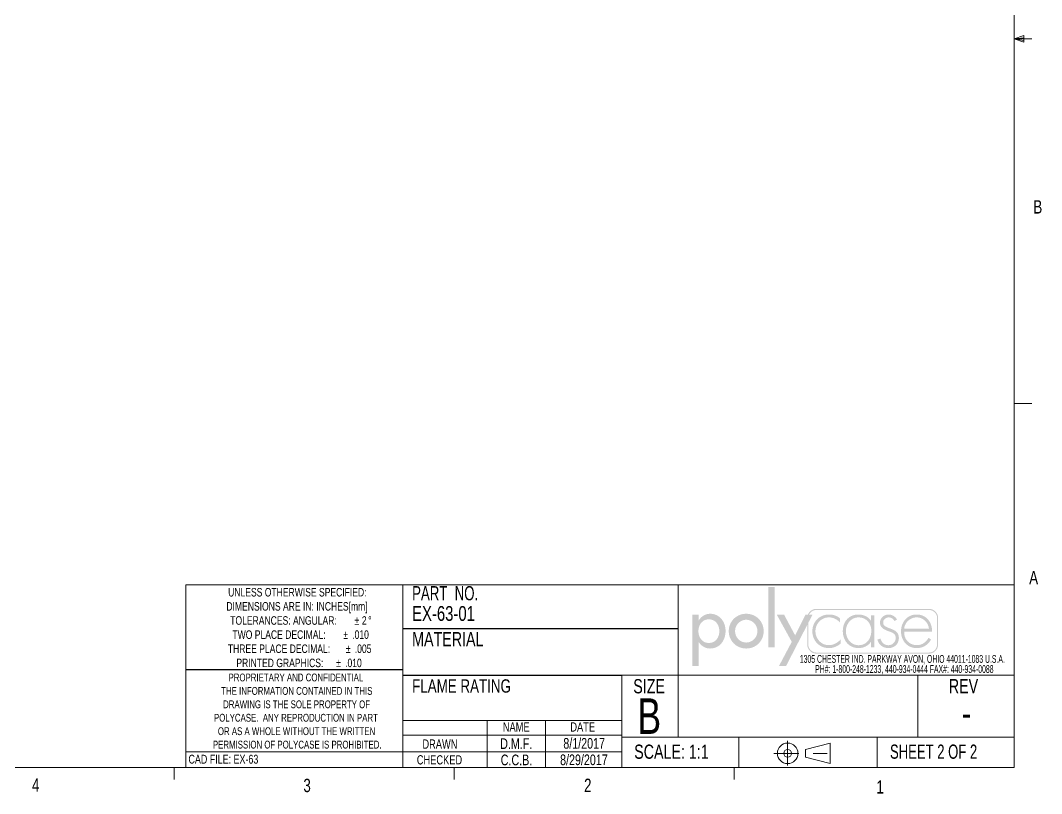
# Paper-space layout 'Sheet2' of a CAD drawing. Header units: inches. Extents: x 0.4 to 16.6, y 0.2 to 10.8.
# Drawn here: x 9.39 to 16.57, y 0.21 to 5.64 of the extents above; entities that cross this region are included whole.
import ezdxf

# ---------------------------------------------------------------- set-up
doc = ezdxf.new("R2010")
doc.units = ezdxf.units.IN
doc.header["$MEASUREMENT"] = 0
doc.linetypes.add('CENTERX2', pattern=[0.8, 0.5, -0.1, 0.1, -0.1])
doc.layers.add('FORMAT', color=7, linetype='Continuous')
doc.layers.add('SLD-0', color=7, linetype='Continuous')
doc.styles.add('SLDTEXTSTYLE0', font='TXT', dxfattribs={"width": 0.525406})
doc.styles.add('SLDTEXTSTYLE1', font='TXT', dxfattribs={"width": 0.75})
doc.styles.add('SLDTEXTSTYLE2', font='TXT', dxfattribs={"width": 0.6875})
doc.styles.add('SLDTEXTSTYLE3', font='TXT', dxfattribs={"width": 0.694444})

# ---------------------------------------------------------------- blocks, each defined once
blk = doc.blocks.new('SW_NOTE_1')
at = {"color": 0, "linetype": 'Continuous', "lineweight": 0, "char_height": 0.055, "attachment_point": 2, "style": 'SLDTEXTSTYLE0'}
for s, insert in [('1305 CHESTER IND. PARKWAY AVON, OHIO 44011-1083 U.S.A.', (0.7423, 0.0709)), ('PH#: 1-800-248-1233, 440-934-0444 FAX#: 440-934-0088', (0.7564, -0.0002))]:
    blk.add_mtext(s, dxfattribs=dict(at, insert=insert))
blk = doc.blocks.new('Block2')
at = {"linetype": 'Continuous'}
blk.add_hatch(color=7, dxfattribs=at).paths.add_polyline_path([(1.559, 0.355), (1.559, 1.505), (1.44, 1.505), (1.44, 0.355)], flags=0)
h = blk.add_hatch(color=7, dxfattribs=at)
edge = h.paths.add_edge_path(flags=0)
edge.add_spline(control_points=[(0.122, 0.452), (0.17, 0.382), (0.245, 0.334), (0.333, 0.334)], knot_values=[4, 4, 4, 4, 5, 5, 5, 5], weights=[1, 1, 1, 1], degree=3, periodic=0)
edge.add_spline(control_points=[(0.333, 0.334), (0.523, 0.334), (0.629, 0.492), (0.629, 0.669)], knot_values=[3, 3, 3, 3, 4, 4, 4, 4], weights=[1, 1, 1, 1], degree=3, periodic=0)
edge.add_spline(control_points=[(0.629, 0.669), (0.629, 0.839), (0.517, 0.994), (0.338, 0.994)], knot_values=[2, 2, 2, 2, 3, 3, 3, 3], weights=[1, 1, 1, 1], degree=3, periodic=0)
edge.add_spline(control_points=[(0.338, 0.994), (0.245, 0.994), (0.171, 0.946), (0.122, 0.872)], knot_values=[1, 1, 1, 1, 2, 2, 2, 2], weights=[1, 1, 1, 1], degree=3, periodic=0)
edge.add_line((0.122, 0.872), (0.119, 0.872))
edge.add_line((0.119, 0.872), (0.119, 0.975))
edge.add_line((0.119, 0.975), (0, 0.975))
edge.add_line((0, 0.975), (0, 0))
edge.add_line((0, 0), (0.119, 0))
edge.add_line((0.119, 0), (0.119, 0.452))
edge.add_line((0.119, 0.452), (0.122, 0.452))
edge = h.paths.add_edge_path(flags=0)
edge.add_spline(control_points=[(0.113, 0.665), (0.113, 0.78), (0.185, 0.888), (0.309, 0.888), (0.437, 0.888), (0.51, 0.786), (0.51, 0.665)], knot_values=[0, 0, 0, 0, 1, 1, 1, 2, 2, 2, 2], weights=[1, 1, 1, 1, 1, 1, 1], degree=3, periodic=0)
edge.add_spline(control_points=[(0.51, 0.665), (0.51, 0.543), (0.439, 0.44), (0.309, 0.44), (0.183, 0.44), (0.113, 0.549), (0.113, 0.665)], knot_values=[2, 2, 2, 2, 3, 3, 3, 4, 4, 4, 4], weights=[1, 1, 1, 1, 1, 1, 1], degree=3, periodic=0)
h = blk.add_hatch(color=7, dxfattribs=at)
edge = h.paths.add_edge_path(flags=0)
edge.add_spline(control_points=[(0.69, 0.664), (0.69, 0.477), (0.836, 0.334), (1.022, 0.334), (1.207, 0.334), (1.353, 0.477), (1.353, 0.664)], knot_values=[0, 0, 0, 0, 1, 1, 1, 2, 2, 2, 2], weights=[1, 1, 1, 1, 1, 1, 1], degree=3, periodic=0)
edge.add_spline(control_points=[(1.353, 0.664), (1.353, 0.851), (1.207, 0.994), (1.022, 0.994), (0.836, 0.994), (0.69, 0.851), (0.69, 0.664)], knot_values=[2, 2, 2, 2, 3, 3, 3, 4, 4, 4, 4], weights=[1, 1, 1, 1, 1, 1, 1], degree=3, periodic=0)
edge = h.paths.add_edge_path(flags=0)
edge.add_spline(control_points=[(1.234, 0.664), (1.234, 0.547), (1.139, 0.448), (1.022, 0.448), (0.904, 0.448), (0.81, 0.547), (0.81, 0.664)], knot_values=[0, 0, 0, 0, 1, 1, 1, 2, 2, 2, 2], weights=[1, 1, 1, 1, 1, 1, 1], degree=3, periodic=0)
edge.add_spline(control_points=[(0.81, 0.664), (0.81, 0.782), (0.904, 0.88), (1.022, 0.88), (1.139, 0.88), (1.234, 0.782), (1.234, 0.664)], knot_values=[2, 2, 2, 2, 3, 3, 3, 4, 4, 4, 4], weights=[1, 1, 1, 1, 1, 1, 1], degree=3, periodic=0)
h = blk.add_hatch(color=7, dxfattribs=at)
edge = h.paths.add_edge_path(flags=0)
edge.add_spline(control_points=[(4.669, 0.413), (4.669, 0.316), (4.59, 0.237), (4.493, 0.237)], knot_values=[7, 7, 7, 7, 8, 8, 8, 8], weights=[1, 1, 1, 1], degree=3, periodic=0)
edge.add_line((4.493, 0.237), (2.356, 0.237))
edge.add_spline(control_points=[(2.356, 0.237), (2.259, 0.237), (2.18, 0.316), (2.18, 0.413)], knot_values=[1, 1, 1, 1, 2, 2, 2, 2], weights=[1, 1, 1, 1], degree=3, periodic=0)
edge.add_line((2.18, 0.413), (2.18, 0.781))
edge.add_line((2.18, 0.781), (1.778, 0))
edge.add_line((1.778, 0), (1.643, 0))
edge.add_line((1.643, 0), (1.887, 0.461))
edge.add_line((1.887, 0.461), (1.603, 0.975))
edge.add_line((1.603, 0.975), (1.742, 0.975))
edge.add_line((1.742, 0.975), (1.952, 0.582))
edge.add_line((1.952, 0.582), (2.146, 0.975))
edge.add_line((2.146, 0.975), (2.192, 0.975))
edge.add_spline(control_points=[(2.192, 0.975), (2.218, 1.041), (2.282, 1.087), (2.356, 1.087)], knot_values=[3.233464, 3.233464, 3.233464, 3.233464, 4, 4, 4, 4], weights=[1, 1, 1, 1], degree=3, periodic=0)
edge.add_line((2.356, 1.087), (4.493, 1.087))
edge.add_spline(control_points=[(4.493, 1.087), (4.59, 1.087), (4.669, 1.008), (4.669, 0.911)], knot_values=[5, 5, 5, 5, 6, 6, 6, 6], weights=[1, 1, 1, 1], degree=3, periodic=0)
edge.add_line((4.669, 0.911), (4.669, 0.413))
edge = h.paths.add_edge_path(flags=0)
edge.add_line((2.215, 0.975), (2.28, 0.975))
edge.add_line((2.28, 0.975), (2.201, 0.821))
edge.add_line((2.201, 0.821), (2.201, 0.413))
edge.add_spline(control_points=[(2.201, 0.413), (2.201, 0.327), (2.271, 0.258), (2.356, 0.258)], knot_values=[2, 2, 2, 2, 3, 3, 3, 3], weights=[1, 1, 1, 1], degree=3, periodic=0)
edge.add_line((2.356, 0.258), (4.493, 0.258))
edge.add_spline(control_points=[(4.493, 0.258), (4.579, 0.258), (4.649, 0.327), (4.649, 0.413)], knot_values=[4, 4, 4, 4, 5, 5, 5, 5], weights=[1, 1, 1, 1], degree=3, periodic=0)
edge.add_line((4.649, 0.413), (4.649, 0.911))
edge.add_spline(control_points=[(4.649, 0.911), (4.649, 0.997), (4.579, 1.066), (4.493, 1.066)], knot_values=[6, 6, 6, 6, 7, 7, 7, 7], weights=[1, 1, 1, 1], degree=3, periodic=0)
edge.add_line((4.493, 1.066), (2.356, 1.066))
edge.add_spline(control_points=[(2.356, 1.066), (2.293, 1.066), (2.239, 1.029), (2.215, 0.975)], knot_values=[0, 0, 0, 0, 0.732403, 0.732403, 0.732403, 0.732403], weights=[1, 1, 1, 1], degree=3, periodic=0)
h = blk.add_hatch(color=7, dxfattribs=at)
edge = h.paths.add_edge_path(flags=0)
edge.add_spline(control_points=[(2.806, 0.905), (2.745, 0.957), (2.672, 0.98), (2.593, 0.98)], knot_values=[8, 8, 8, 8, 9, 9, 9, 9], weights=[1, 1, 1, 1], degree=3, periodic=0)
edge.add_spline(control_points=[(2.593, 0.98), (2.413, 0.98), (2.278, 0.84), (2.278, 0.662)], knot_values=[7, 7, 7, 7, 8, 8, 8, 8], weights=[1, 1, 1, 1], degree=3, periodic=0)
edge.add_spline(control_points=[(2.278, 0.662), (2.278, 0.484), (2.41, 0.342), (2.592, 0.342)], knot_values=[6, 6, 6, 6, 7, 7, 7, 7], weights=[1, 1, 1, 1], degree=3, periodic=0)
edge.add_spline(control_points=[(2.592, 0.342), (2.674, 0.342), (2.752, 0.372), (2.814, 0.427)], knot_values=[5, 5, 5, 5, 6, 6, 6, 6], weights=[1, 1, 1, 1], degree=3, periodic=0)
edge.add_line((2.814, 0.427), (2.814, 0.507))
edge.add_spline(control_points=[(2.814, 0.507), (2.759, 0.44), (2.676, 0.398), (2.589, 0.398)], knot_values=[3, 3, 3, 3, 4, 4, 4, 4], weights=[1, 1, 1, 1], degree=3, periodic=0)
edge.add_spline(control_points=[(2.589, 0.398), (2.445, 0.398), (2.337, 0.523), (2.337, 0.662)], knot_values=[2, 2, 2, 2, 3, 3, 3, 3], weights=[1, 1, 1, 1], degree=3, periodic=0)
edge.add_spline(control_points=[(2.337, 0.662), (2.337, 0.802), (2.446, 0.925), (2.59, 0.925)], knot_values=[1, 1, 1, 1, 2, 2, 2, 2], weights=[1, 1, 1, 1], degree=3, periodic=0)
edge.add_spline(control_points=[(2.59, 0.925), (2.678, 0.925), (2.748, 0.889), (2.806, 0.825)], knot_values=[0, 0, 0, 0, 1, 1, 1, 1], weights=[1, 1, 1, 1], degree=3, periodic=0)
edge.add_line((2.806, 0.825), (2.806, 0.905))
h = blk.add_hatch(color=7, dxfattribs=at)
edge = h.paths.add_edge_path(flags=0)
edge.add_spline(control_points=[(3.392, 0.861), (3.34, 0.938), (3.25, 0.98), (3.156, 0.98)], knot_values=[6, 6, 6, 6, 7, 7, 7, 7], weights=[1, 1, 1, 1], degree=3, periodic=0)
edge.add_spline(control_points=[(3.156, 0.98), (2.972, 0.98), (2.857, 0.844), (2.857, 0.665)], knot_values=[5, 5, 5, 5, 6, 6, 6, 6], weights=[1, 1, 1, 1], degree=3, periodic=0)
edge.add_spline(control_points=[(2.857, 0.665), (2.857, 0.486), (2.973, 0.342), (3.159, 0.342)], knot_values=[4, 4, 4, 4, 5, 5, 5, 5], weights=[1, 1, 1, 1], degree=3, periodic=0)
edge.add_spline(control_points=[(3.159, 0.342), (3.249, 0.342), (3.347, 0.387), (3.392, 0.465)], knot_values=[3, 3, 3, 3, 4, 4, 4, 4], weights=[1, 1, 1, 1], degree=3, periodic=0)
edge.add_line((3.392, 0.465), (3.395, 0.465))
edge.add_line((3.395, 0.465), (3.395, 0.355))
edge.add_line((3.395, 0.355), (3.454, 0.355))
edge.add_line((3.454, 0.355), (3.454, 0.967))
edge.add_line((3.454, 0.967), (3.395, 0.967))
edge.add_line((3.395, 0.967), (3.395, 0.861))
edge.add_line((3.395, 0.861), (3.392, 0.861))
edge = h.paths.add_edge_path(flags=0)
edge.add_spline(control_points=[(3.398, 0.672), (3.398, 0.525), (3.314, 0.397), (3.157, 0.397), (3.009, 0.397), (2.916, 0.525), (2.916, 0.665)], knot_values=[0, 0, 0, 0, 1, 1, 1, 2, 2, 2, 2], weights=[1, 1, 1, 1, 1, 1, 1], degree=3, periodic=0)
edge.add_spline(control_points=[(2.916, 0.665), (2.916, 0.798), (3.013, 0.925), (3.153, 0.925), (3.302, 0.925), (3.398, 0.814), (3.398, 0.672)], knot_values=[2, 2, 2, 2, 3, 3, 3, 4, 4, 4, 4], weights=[1, 1, 1, 1, 1, 1, 1], degree=3, periodic=0)
h = blk.add_hatch(color=7, dxfattribs=at)
edge = h.paths.add_edge_path(flags=0)
edge.add_spline(control_points=[(3.731, 0.98), (3.793, 0.98), (3.861, 0.939), (3.887, 0.882)], knot_values=[11, 11, 11, 11, 12, 12, 12, 12], weights=[1, 1, 1, 1], degree=3, periodic=0)
edge.add_line((3.887, 0.882), (3.836, 0.856))
edge.add_spline(control_points=[(3.836, 0.856), (3.816, 0.898), (3.776, 0.925), (3.728, 0.925)], knot_values=[0, 0, 0, 0, 1, 1, 1, 1], weights=[1, 1, 1, 1], degree=3, periodic=0)
edge.add_spline(control_points=[(3.728, 0.925), (3.677, 0.925), (3.624, 0.882), (3.624, 0.829)], knot_values=[1, 1, 1, 1, 2, 2, 2, 2], weights=[1, 1, 1, 1], degree=3, periodic=0)
edge.add_spline(control_points=[(3.624, 0.829), (3.624, 0.682), (3.922, 0.754), (3.922, 0.533)], knot_values=[2, 2, 2, 2, 3, 3, 3, 3], weights=[1, 1, 1, 1], degree=3, periodic=0)
edge.add_spline(control_points=[(3.922, 0.533), (3.922, 0.42), (3.834, 0.342), (3.724, 0.342)], knot_values=[3, 3, 3, 3, 4, 4, 4, 4], weights=[1, 1, 1, 1], degree=3, periodic=0)
edge.add_spline(control_points=[(3.724, 0.342), (3.622, 0.342), (3.539, 0.404), (3.514, 0.503)], knot_values=[4, 4, 4, 4, 5, 5, 5, 5], weights=[1, 1, 1, 1], degree=3, periodic=0)
edge.add_line((3.514, 0.503), (3.572, 0.522))
edge.add_spline(control_points=[(3.572, 0.522), (3.595, 0.449), (3.644, 0.397), (3.724, 0.397)], knot_values=[6, 6, 6, 6, 7, 7, 7, 7], weights=[1, 1, 1, 1], degree=3, periodic=0)
edge.add_spline(control_points=[(3.724, 0.397), (3.801, 0.397), (3.862, 0.458), (3.862, 0.535)], knot_values=[7, 7, 7, 7, 8, 8, 8, 8], weights=[1, 1, 1, 1], degree=3, periodic=0)
edge.add_spline(control_points=[(3.862, 0.535), (3.862, 0.611), (3.804, 0.635), (3.743, 0.656)], knot_values=[8, 8, 8, 8, 9, 9, 9, 9], weights=[1, 1, 1, 1], degree=3, periodic=0)
edge.add_spline(control_points=[(3.743, 0.656), (3.659, 0.686), (3.564, 0.722), (3.564, 0.825)], knot_values=[9, 9, 9, 9, 10, 10, 10, 10], weights=[1, 1, 1, 1], degree=3, periodic=0)
edge.add_spline(control_points=[(3.564, 0.825), (3.564, 0.918), (3.642, 0.98), (3.731, 0.98)], knot_values=[10, 10, 10, 10, 11, 11, 11, 11], weights=[1, 1, 1, 1], degree=3, periodic=0)
h = blk.add_hatch(color=7, dxfattribs=at)
edge = h.paths.add_edge_path(flags=0)
edge.add_spline(control_points=[(4.554, 0.656), (4.555, 0.832), (4.445, 0.98), (4.26, 0.98)], knot_values=[6, 6, 6, 6, 7, 7, 7, 7], weights=[1, 1, 1, 1], degree=3, periodic=0)
edge.add_spline(control_points=[(4.26, 0.98), (4.081, 0.98), (3.963, 0.833), (3.963, 0.662)], knot_values=[5, 5, 5, 5, 6, 6, 6, 6], weights=[1, 1, 1, 1], degree=3, periodic=0)
edge.add_spline(control_points=[(3.963, 0.662), (3.963, 0.489), (4.078, 0.342), (4.26, 0.342)], knot_values=[4, 4, 4, 4, 5, 5, 5, 5], weights=[1, 1, 1, 1], degree=3, periodic=0)
edge.add_spline(control_points=[(4.26, 0.342), (4.38, 0.342), (4.478, 0.401), (4.534, 0.507)], knot_values=[3, 3, 3, 3, 4, 4, 4, 4], weights=[1, 1, 1, 1], degree=3, periodic=0)
edge.add_line((4.534, 0.507), (4.484, 0.537))
edge.add_spline(control_points=[(4.484, 0.537), (4.44, 0.454), (4.363, 0.398), (4.268, 0.398)], knot_values=[1, 1, 1, 1, 2, 2, 2, 2], weights=[1, 1, 1, 1], degree=3, periodic=0)
edge.add_spline(control_points=[(4.268, 0.398), (4.126, 0.398), (4.019, 0.501), (4.023, 0.656)], knot_values=[0, 0, 0, 0, 1, 1, 1, 1], weights=[1, 1, 1, 1], degree=3, periodic=0)
edge.add_line((4.023, 0.656), (4.554, 0.656))
edge = h.paths.add_edge_path(flags=0)
edge.add_spline(control_points=[(4.023, 0.712), (4.033, 0.827), (4.136, 0.925), (4.261, 0.925)], knot_values=[1, 1, 1, 1, 2, 2, 2, 2], weights=[1, 1, 1, 1], degree=3, periodic=0)
edge.add_spline(control_points=[(4.261, 0.925), (4.387, 0.925), (4.48, 0.824), (4.494, 0.712)], knot_values=[0, 0, 0, 0, 1, 1, 1, 1], weights=[1, 1, 1, 1], degree=3, periodic=0)
edge.add_line((4.494, 0.712), (4.023, 0.712))
blk = doc.blocks.new('POLYCASE LOGO_1')
at = {"color": 7, "linetype": 'Continuous', "xscale": 0.37, "yscale": 0.37, "zscale": 0.37}
blk.add_blockref('Block2', (0.1015, -0.5714), dxfattribs=at)
at = {"color": 7, "linetype": 'Continuous', "lineweight": 0}
blk.add_blockref('SW_NOTE_1', (0.8349, -0.5644), dxfattribs=at)
blk = doc.blocks.new('ThirdAngleProjectionBlock_1')
at = {"color": 7, "linetype": 'CENTERX2', "lineweight": 18}
for p, q in [((0.275, 0.506), (0.275, 0)), ((0, 0.253), (1.202, 0.253))]:
    blk.add_line(p, q, dxfattribs=at)
at = {"color": 7, "linetype": 'Continuous', "lineweight": 18}
for p, q in [((0.632, 0.332), (1.13, 0.459)), ((1.13, 0.459), (1.13, 0.048)), ((0.632, 0.332), (0.632, 0.174)), ((0.632, 0.174), (1.13, 0.048))]:
    blk.add_line(p, q, dxfattribs=at)
for radius in [0.206, 0.0789]:
    blk.add_circle((0.275, 0.253), radius, dxfattribs=at)
blk = doc.blocks.new('SW_NOTE_10')
at = {"color": 0, "linetype": 'Continuous', "lineweight": 0, "char_height": 0.06, "attachment_point": 2, "style": 'SLDTEXTSTYLE1'}
for s, insert in [('UNLESS OTHERWISE SPECIFIED:', (0.5672, 0.0773)), ('DIMENSIONS ARE IN: INCHES[mm]', (0.5648, -0.022)), ('TOLERANCES: ANGULAR:', (0.47, -0.1214)), ('%%p', (0.9859, -0.1214)), ('2', (1.0375, -0.1214)), ('%%d', (1.0774, -0.1214)), ('TWO PLACE DECIMAL:', (0.4384, -0.2208)), ('%%p', (0.9066, -0.2208)), ('.010', (1.0116, -0.2208)), ('THREE PLACE DECIMAL:', (0.4381, -0.3201)), ('%%p', (0.9248, -0.3201)), ('.005', (1.0297, -0.3201)), ('PRINTED GRAPHICS:', (0.4443, -0.4195)), ('%%p', (0.8567, -0.4195)), ('.010', (0.9616, -0.4195))]:
    blk.add_mtext(s, dxfattribs=dict(at, insert=insert))
blk = doc.blocks.new('SW_NOTE_11')
at = {"color": 0, "linetype": 'Continuous', "lineweight": 0, "char_height": 0.055, "attachment_point": 2, "style": 'SLDTEXTSTYLE1'}
for s, insert in [('PROPRIETARY AND CONFIDENTIAL', (0.5827, 0.0709)), ('THE INFORMATION CONTAINED IN THIS', (0.5892, -0.0235)), ('DRAWING IS THE SOLE PROPERTY OF', (0.5875, -0.1178)), ('POLYCASE.  ANY REPRODUCTION IN PART', (0.5832, -0.2122)), ('OR AS A WHOLE WITHOUT THE WRITTEN', (0.5874, -0.3066)), ('PERMISSION OF POLYCASE IS PROHIBITED.', (0.5923, -0.401))]:
    blk.add_mtext(s, dxfattribs=dict(at, insert=insert))

psp = doc.layouts.new('Sheet2')

# ---------------------------------------------------------------- linework, layer by layer
at = {"color": 7, "linetype": 'Continuous', "lineweight": 18}
for p, q in [((16.3763, 0.3921), (16.3763, 10.6421)), ((16.3763, 5.5128), (16.4434, 5.5368)), ((16.4434, 5.5368), (16.4434, 5.4902)), ((16.3763, 5.5128), (16.4434, 5.5218)), ((16.3763, 5.5128), (16.5013, 5.5128)), ((16.3763, 5.5128), (16.4434, 5.4902)), ((16.3763, 5.5128), (16.4434, 5.5025)), ((16.3763, 2.9503), (16.5013, 2.9503)), ((10.5516, 0.3921), (10.5516, 1.6753)), ((10.5516, 1.6753), (16.3763, 1.6753)), ((12.0776, 1.6753), (12.0776, 0.3921)), ((13.6175, 1.0401), (16.3763, 1.0401)), ((14.0131, 1.0401), (14.0131, 0.605)), ((15.6981, 1.0401), (15.6981, 0.605)), ((13.6175, 0.7208), (12.0776, 0.7208)), ((12.67, 0.7208), (12.67, 0.3921)), ((13.0816, 0.7208), (13.0816, 0.3921)), ((12.0776, 0.6191), (13.6175, 0.6191)), ((13.6175, 0.605), (16.3763, 0.605)), ((14.4407, 0.605), (14.4407, 0.3921)), ((15.4126, 0.605), (15.4126, 0.3921)), ((10.5516, 0.5), (13.6175, 0.5)), ((16.3763, 0.3921), (0.6263, 0.3921)), ((10.4698, 0.3921), (10.4698, 0.3073)), ((12.0776, 0.3921), (13.6175, 0.3921)), ((12.4385, 0.3921), (12.4385, 0.3073)), ((14.4073, 0.3921), (14.4073, 0.3073))]:
    psp.add_line(p, q, dxfattribs=at)
at = {"layer": 'SLD-0', "lineweight": 18}
for p, q in [((14.0131, 1.0401), (14.0131, 1.6753)), ((13.6175, 1.0401), (13.6175, 0.3921))]:
    psp.add_line(p, q, dxfattribs=at)
at = {"layer": 'SLD-0', "color": 7}
for p, q in [((14.0131, 1.3651), (12.0776, 1.3651)), ((12.0776, 1.0781), (10.5516, 1.0781)), ((12.0776, 1.0401), (13.6175, 1.0401))]:
    psp.add_line(p, q, dxfattribs=at)

# ---------------------------------------------------------------- block references
at = {"color": 7, "linetype": 'Continuous', "lineweight": 0}
for name, p in [('SW_NOTE_10', (10.7692, 1.5759)), ('SW_NOTE_11', (10.7434, 0.9804))]:
    psp.add_blockref(name, p, dxfattribs=at)
at = {"color": 7, "linetype": 'Continuous'}
psp.add_blockref('POLYCASE LOGO_1', (14.0131, 1.6753), dxfattribs=at)
at = {"color": 7, "linetype": 'Continuous', "xscale": 0.35, "yscale": 0.35, "zscale": 0.35}
psp.add_blockref('ThirdAngleProjectionBlock_1', (14.6875, 0.4018), dxfattribs=at)

# ---------------------------------------------------------------- texts
at = {"color": 7, "linetype": 'Continuous', "lineweight": 0}
for s, insert, char_height, attachment_point, style in [('B', (16.5115, 4.3791), 0.0938, 1, 'SLDTEXTSTYLE1'), ('A', (16.4821, 1.7726), 0.0938, 1, 'SLDTEXTSTYLE1'), ('PART  NO.', (12.1435, 1.6663), 0.1, 1, 'SLDTEXTSTYLE3'), ('SIZE', (13.6983, 1.0123), 0.1, 1, 'SLDTEXTSTYLE1'), ('REV', (15.917, 1.0132), 0.1, 1, 'SLDTEXTSTYLE1'), ('B', (13.8105, 0.8769), 0.25, 2, 'SLDTEXTSTYLE1'), ('-', (16.0404, 0.8744), 0.2, 2, 'SLDTEXTSTYLE1'), ('NAME', (12.8753, 0.7086), 0.065, 2, 'SLDTEXTSTYLE1'), ('DATE', (13.3428, 0.7086), 0.065, 2, 'SLDTEXTSTYLE1'), ('DRAWN', (12.2158, 0.5882), 0.065, 1, 'SLDTEXTSTYLE1'), ('D.M.F.', (12.8754, 0.5961), 0.075, 2, 'SLDTEXTSTYLE1'), ('8/1/2017', (13.353, 0.5983), 0.075, 2, 'SLDTEXTSTYLE1'), ('SCALE: 1:1', (13.7049, 0.5521), 0.1, 1, 'SLDTEXTSTYLE1'), ('SHEET 2 OF 2', (15.5035, 0.5524), 0.1, 1, 'SLDTEXTSTYLE2'), ('CAD FILE: EX-63', (10.5709, 0.4806), 0.0625, 1, 'SLDTEXTSTYLE1'), ('CHECKED', (12.1764, 0.4774), 0.065, 1, 'SLDTEXTSTYLE1'), ('C.C.B.', (12.8774, 0.4818), 0.075, 2, 'SLDTEXTSTYLE1'), ('8/29/2017', (13.3513, 0.4825), 0.075, 2, 'SLDTEXTSTYLE1'), ('4', (9.4701, 0.3137), 0.0938, 1, 'SLDTEXTSTYLE1'), ('3', (11.3788, 0.3116), 0.0938, 1, 'SLDTEXTSTYLE1'), ('2', (13.3523, 0.3124), 0.0938, 1, 'SLDTEXTSTYLE1'), ('1', (15.4083, 0.3014), 0.0938, 1, 'SLDTEXTSTYLE1')]:
    psp.add_mtext(s, dxfattribs=dict(at, insert=insert, char_height=char_height, attachment_point=attachment_point, style=style))
at = {"layer": 'FORMAT', "color": 7, "insert": (12.1435, 1.5258), "char_height": 0.10417, "attachment_point": 1, "style": 'SLDTEXTSTYLE1'}
psp.add_mtext('EX-63-01', dxfattribs=at)
at = {"layer": 'SLD-0', "attachment_point": 1, "style": 'SLDTEXTSTYLE1'}
for s, insert, char_height in [('MATERIAL', (12.1435, 1.3438), 0.1), ('FLAME RATING', (12.1435, 1.0108), 0.09375)]:
    psp.add_mtext(s, dxfattribs=dict(at, insert=insert, char_height=char_height))

doc.saveas('drawing.dxf')
